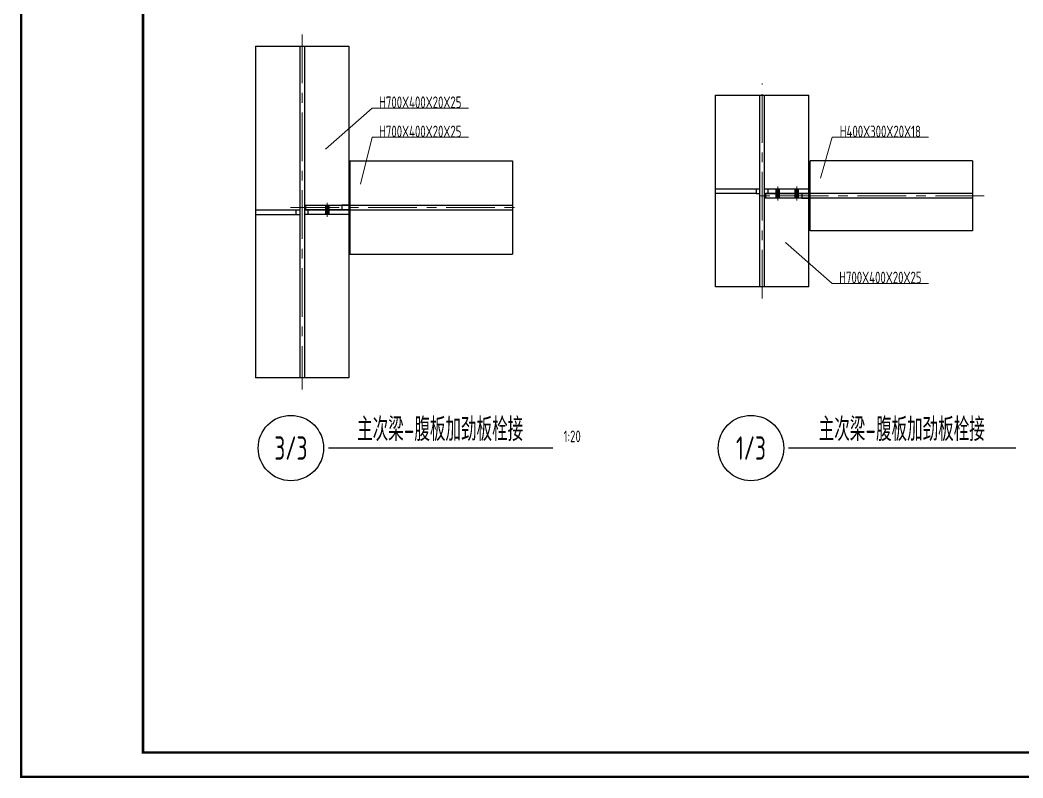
# Model space of a CAD drawing. Extents: x 31132 to 885236, y 345273 to 1212165.
# Drawn here: x 306573 to 332318, y 405802 to 425266 of the extents above; entities that cross this region are included whole.
import ezdxf
from ezdxf.enums import TextEntityAlignment as Align

# ---------------------------------------------------------------- set-up
doc = ezdxf.new("R2010")
doc.units = 0
doc.header["$LTSCALE"] = 1000
doc.linetypes.add('CENTER', pattern=[2, 1.25, -0.25, 0.25, -0.25])
doc.layers.get('0').update_dxf_attribs({"linetype": 'CONTINUOUS'})
doc.layers.add('AXIS', color=253, linetype='CENTER')
doc.layers.add('TK', color=4, linetype='CONTINUOUS')
doc.styles.add('StTextStyle', font='yjkeng.shx', dxfattribs={"width": 0.7, "height": 250, "bigfont": 'yjkchn.shx'})

msp = doc.modelspace()

# ---------------------------------------------------------------- linework, layer by layer
at = {"color": 4, "linetype": 'ByBlock'}
for p, q in [((312613.25, 424594.39), (312613.25, 416074.39)), ((312613.25, 424594.39), (315013.25, 424594.39)), ((313753.25, 424594.39), (313753.25, 416074.39)), ((313873.25, 424594.39), (313873.25, 416074.39)), ((315013.25, 424594.39), (315013.25, 416074.39)), ((324423.71, 423334.39), (326823.71, 423334.39)), ((324423.71, 418414.39), (324423.71, 423334.39)), ((325563.71, 418414.39), (325563.71, 423334.39)), ((325683.71, 418414.39), (325683.71, 423334.39)), ((326823.71, 418414.39), (326823.71, 423334.39)), ((315043.25, 421654.39), (315043.25, 419254.39)), ((315043.25, 421654.39), (319213.25, 421654.39)), ((319213.25, 421654.39), (319213.25, 419254.39)), ((331023.71, 421654.39), (326853.71, 421654.39)), ((326853.71, 419854.39), (326853.71, 421654.39)), ((331023.71, 421654.39), (331023.71, 419854.39)), ((324423.71, 420934.39), (325473.71, 420934.39)), ((325473.71, 420934.39), (325563.71, 420934.39)), ((325473.71, 420934.39), (325473.71, 420814.39)), ((325683.71, 420934.39), (325773.71, 420934.39)), ((325773.71, 420934.39), (325773.71, 420814.39)), ((325773.71, 420934.39), (326823.71, 420934.39)), ((325473.71, 420814.39), (324423.71, 420814.39)), ((325473.71, 420814.39), (325563.71, 420814.39)), ((325683.71, 420814.39), (325773.71, 420814.39)), ((326643.71, 420814.39), (325713.71, 420814.39)), ((325713.71, 420814.39), (325713.71, 420694.39)), ((326643.71, 420694.39), (325713.71, 420694.39)), ((325773.71, 420814.39), (326823.71, 420814.39)), ((326643.71, 420814.39), (326643.71, 420694.39)), ((326643.71, 420814.39), (326647.9, 420814.39)), ((326645.75, 420814.39), (326643.71, 420814.39)), ((326645.75, 420694.39), (326643.71, 420694.39)), ((326643.71, 420694.39), (326647.9, 420694.39)), ((326649.94, 420814.39), (326645.75, 420814.39)), ((326649.94, 420694.39), (326645.75, 420694.39)), ((326647.9, 420814.39), (326652.09, 420814.39)), ((326647.9, 420694.39), (326652.09, 420694.39)), ((326654.14, 420814.39), (326649.94, 420814.39)), ((326654.14, 420694.39), (326649.94, 420694.39)), ((326652.09, 420814.39), (326656.28, 420814.39)), ((326652.09, 420694.39), (326656.28, 420694.39)), ((326658.33, 420814.39), (326654.14, 420814.39)), ((326658.33, 420694.39), (326654.14, 420694.39)), ((326656.28, 420814.39), (326660.48, 420814.39)), ((326656.28, 420694.39), (326660.48, 420694.39)), ((326662.51, 420814.39), (326658.33, 420814.39)), ((326662.51, 420694.39), (326658.33, 420694.39)), ((326660.48, 420814.39), (326664.67, 420814.39)), ((326660.48, 420694.39), (326664.67, 420694.39)), ((326666.69, 420814.39), (326662.51, 420814.39)), ((326666.69, 420694.39), (326662.51, 420694.39)), ((326664.67, 420814.39), (326668.84, 420814.39)), ((326664.67, 420694.39), (326668.84, 420694.39)), ((326670.86, 420814.39), (326666.69, 420814.39)), ((326670.86, 420694.39), (326666.69, 420694.39)), ((326668.84, 420814.39), (326672.98, 420814.39)), ((326668.84, 420694.39), (326672.98, 420694.39)), ((326675.03, 420814.39), (326670.86, 420814.39)), ((326675.03, 420694.39), (326670.86, 420694.39)), ((326672.98, 420814.39), (326677.11, 420814.39)), ((326672.98, 420694.39), (326677.11, 420694.39)), ((326679.16, 420814.39), (326675.03, 420814.39)), ((326679.16, 420694.39), (326675.03, 420694.39)), ((326677.11, 420814.39), (326681.25, 420814.39)), ((326677.11, 420694.39), (326681.25, 420694.39)), ((326683.28, 420814.39), (326679.16, 420814.39)), ((326683.28, 420694.39), (326679.16, 420694.39)), ((326681.25, 420814.39), (326685.39, 420814.39)), ((326681.25, 420694.39), (326685.39, 420694.39)), ((326687.41, 420814.39), (326683.28, 420814.39)), ((326687.41, 420694.39), (326683.28, 420694.39)), ((326685.39, 420814.39), (326689.53, 420814.39)), ((326685.39, 420694.39), (326689.53, 420694.39)), ((326691.51, 420814.39), (326687.41, 420814.39)), ((326691.51, 420694.39), (326687.41, 420694.39)), ((326689.53, 420814.39), (326693.59, 420814.39)), ((326689.53, 420694.39), (326693.59, 420694.39)), ((326695.57, 420814.39), (326691.51, 420814.39)), ((326695.57, 420694.39), (326691.51, 420694.39)), ((326693.59, 420814.39), (326697.62, 420814.39)), ((326693.59, 420694.39), (326697.62, 420694.39)), ((326699.63, 420814.39), (326695.57, 420814.39)), ((326699.63, 420694.39), (326695.57, 420694.39)), ((326697.62, 420814.39), (326701.65, 420814.39)), ((326697.62, 420694.39), (326701.65, 420694.39)), ((326703.69, 420814.39), (326699.63, 420814.39)), ((326703.69, 420694.39), (326699.63, 420694.39)), ((326701.65, 420814.39), (326705.69, 420814.39)), ((326701.65, 420694.39), (326705.69, 420694.39)), ((326707.68, 420814.39), (326703.69, 420814.39)), ((326707.68, 420694.39), (326703.69, 420694.39)), ((326705.69, 420814.39), (326709.72, 420814.39)), ((326705.69, 420694.39), (326709.72, 420694.39)), ((326711.65, 420814.39), (326707.68, 420814.39)), ((326711.65, 420694.39), (326707.68, 420694.39)), ((326709.72, 420814.39), (326713.73, 420814.39)), ((326709.72, 420694.39), (326713.73, 420694.39)), ((326715.63, 420814.39), (326711.65, 420814.39)), ((326715.63, 420694.39), (326711.65, 420694.39)), ((326713.73, 420814.39), (326717.61, 420814.39)), ((326713.73, 420694.39), (326717.61, 420694.39)), ((326719.59, 420814.39), (326715.63, 420814.39)), ((326719.59, 420694.39), (326715.63, 420694.39)), ((326717.61, 420814.39), (326721.49, 420814.39)), ((326717.61, 420694.39), (326721.49, 420694.39)), ((326723.45, 420814.39), (326719.59, 420814.39)), ((326723.45, 420694.39), (326719.59, 420694.39)), ((326721.49, 420814.39), (326725.36, 420814.39)), ((326721.49, 420694.39), (326725.36, 420694.39)), ((326727.31, 420814.39), (326723.45, 420814.39)), ((326727.31, 420694.39), (326723.45, 420694.39)), ((326725.36, 420814.39), (326729.24, 420814.39)), ((326725.36, 420694.39), (326729.24, 420694.39)), ((326731.17, 420814.39), (326727.31, 420814.39)), ((326731.17, 420694.39), (326727.31, 420694.39)), ((326729.24, 420814.39), (326733.12, 420814.39)), ((326729.24, 420694.39), (326733.12, 420694.39)), ((326734.97, 420814.39), (326731.17, 420814.39)), ((326734.97, 420694.39), (326731.17, 420694.39)), ((326733.12, 420814.39), (326736.88, 420814.39)), ((326733.12, 420694.39), (326736.88, 420694.39)), ((326738.7, 420814.39), (326734.97, 420814.39)), ((326738.7, 420694.39), (326734.97, 420694.39)), ((326736.88, 420814.39), (326740.56, 420814.39)), ((326736.88, 420694.39), (326740.56, 420694.39)), ((326742.43, 420814.39), (326738.7, 420814.39)), ((326742.43, 420694.39), (326738.7, 420694.39)), ((326740.56, 420814.39), (326744.23, 420814.39)), ((326740.56, 420694.39), (326744.23, 420694.39)), ((326746.16, 420814.39), (326742.43, 420814.39)), ((326746.16, 420694.39), (326742.43, 420694.39)), ((326744.23, 420814.39), (326747.91, 420814.39)), ((326744.23, 420694.39), (326747.91, 420694.39)), ((326749.77, 420814.39), (326746.16, 420814.39)), ((326749.77, 420694.39), (326746.16, 420694.39)), ((326747.91, 420814.39), (326751.58, 420814.39)), ((326747.91, 420694.39), (326751.58, 420694.39)), ((326753.35, 420814.39), (326749.77, 420814.39)), ((326753.35, 420694.39), (326749.77, 420694.39)), ((326751.58, 420814.39), (326755.25, 420814.39)), ((326751.58, 420694.39), (326755.25, 420694.39)), ((326756.92, 420814.39), (326753.35, 420814.39)), ((326756.92, 420694.39), (326753.35, 420694.39)), ((326755.25, 420814.39), (326758.69, 420814.39)), ((326755.25, 420694.39), (326758.69, 420694.39)), ((326760.49, 420814.39), (326756.92, 420814.39)), ((326760.49, 420694.39), (326756.92, 420694.39)), ((326758.69, 420814.39), (326762.11, 420814.39)), ((326758.69, 420694.39), (326762.11, 420694.39)), ((326763.89, 420814.39), (326760.49, 420814.39)), ((326763.89, 420694.39), (326760.49, 420694.39)), ((326762.11, 420814.39), (326765.54, 420814.39)), ((326762.11, 420694.39), (326765.54, 420694.39)), ((326767.3, 420814.39), (326763.89, 420814.39)), ((326767.3, 420694.39), (326763.89, 420694.39)), ((326765.54, 420814.39), (326768.96, 420814.39)), ((326765.54, 420694.39), (326768.96, 420694.39)), ((326770.7, 420814.39), (326767.3, 420814.39)), ((326770.7, 420694.39), (326767.3, 420694.39)), ((326768.96, 420814.39), (326772.38, 420814.39)), ((326768.96, 420694.39), (326772.38, 420694.39)), ((326774.03, 420814.39), (326770.7, 420814.39)), ((326774.03, 420694.39), (326770.7, 420694.39)), ((326772.38, 420814.39), (326775.71, 420814.39)), ((326772.38, 420694.39), (326775.71, 420694.39)), ((326777.25, 420814.39), (326774.03, 420814.39)), ((326777.25, 420694.39), (326774.03, 420694.39)), ((326775.71, 420814.39), (326778.84, 420814.39)), ((326775.71, 420694.39), (326778.84, 420694.39)), ((326780.46, 420814.39), (326777.25, 420814.39)), ((326780.46, 420694.39), (326777.25, 420694.39)), ((326778.84, 420814.39), (326781.97, 420814.39)), ((326778.84, 420694.39), (326781.97, 420694.39)), ((326783.68, 420814.39), (326780.46, 420814.39)), ((326783.68, 420694.39), (326780.46, 420694.39)), ((326781.97, 420814.39), (326785.1, 420814.39)), ((326781.97, 420694.39), (326785.1, 420694.39)), ((326786.75, 420814.39), (326783.68, 420814.39)), ((326786.75, 420694.39), (326783.68, 420694.39)), ((326785.1, 420814.39), (326788.23, 420814.39)), ((326785.1, 420694.39), (326788.23, 420694.39)), ((326789.76, 420814.39), (326786.75, 420814.39)), ((326789.76, 420694.39), (326786.75, 420694.39)), ((326788.23, 420814.39), (326791.36, 420814.39)), ((326788.23, 420694.39), (326791.36, 420694.39)), ((326792.76, 420814.39), (326789.76, 420814.39)), ((326792.76, 420694.39), (326789.76, 420694.39)), ((326791.36, 420814.39), (326794.25, 420814.39)), ((326791.36, 420694.39), (326794.25, 420694.39)), ((326795.76, 420814.39), (326792.76, 420814.39)), ((326795.76, 420694.39), (326792.76, 420694.39)), ((326794.25, 420814.39), (326797.04, 420814.39)), ((326794.25, 420694.39), (326797.04, 420694.39)), ((326798.55, 420814.39), (326795.76, 420814.39)), ((326798.55, 420694.39), (326795.76, 420694.39)), ((326797.04, 420814.39), (326799.84, 420814.39)), ((326797.04, 420694.39), (326799.84, 420694.39)), ((326801.33, 420814.39), (326798.55, 420814.39)), ((326801.33, 420694.39), (326798.55, 420694.39)), ((326799.84, 420814.39), (326802.64, 420814.39)), ((326799.84, 420694.39), (326802.64, 420694.39)), ((326804.12, 420814.39), (326801.33, 420814.39)), ((326804.12, 420694.39), (326801.33, 420694.39)), ((326802.64, 420814.39), (326805.43, 420814.39)), ((326802.64, 420694.39), (326805.43, 420694.39)), ((326806.82, 420814.39), (326804.12, 420814.39)), ((326806.82, 420694.39), (326804.12, 420694.39)), ((326805.43, 420814.39), (326808.19, 420814.39)), ((326805.43, 420694.39), (326808.19, 420694.39)), ((326809.36, 420814.39), (326806.82, 420814.39)), ((326809.36, 420694.39), (326806.82, 420694.39)), ((326808.19, 420814.39), (326810.62, 420814.39)), ((326808.19, 420694.39), (326810.62, 420694.39)), ((326811.91, 420814.39), (326809.36, 420814.39)), ((326811.91, 420694.39), (326809.36, 420694.39)), ((326810.62, 420814.39), (326813.05, 420814.39)), ((326810.62, 420694.39), (326813.05, 420694.39)), ((326814.46, 420814.39), (326811.91, 420814.39)), ((326814.46, 420694.39), (326811.91, 420694.39)), ((326813.05, 420814.39), (326815.48, 420814.39)), ((326813.05, 420694.39), (326815.48, 420694.39)), ((326816.83, 420814.39), (326814.46, 420814.39)), ((326816.83, 420694.39), (326814.46, 420694.39)), ((326815.48, 420814.39), (326817.9, 420814.39)), ((326815.48, 420694.39), (326817.9, 420694.39)), ((326819.12, 420814.39), (326816.83, 420814.39)), ((326819.12, 420694.39), (326816.83, 420694.39)), ((326817.9, 420814.39), (326820.33, 420814.39)), ((326817.9, 420694.39), (326820.33, 420694.39)), ((326821.42, 420814.39), (326819.12, 420814.39)), ((326821.42, 420694.39), (326819.12, 420694.39)), ((326820.33, 420814.39), (326822.56, 420814.39)), ((326820.33, 420694.39), (326822.56, 420694.39)), ((326823.71, 420814.39), (326821.42, 420814.39)), ((326823.71, 420694.39), (326821.42, 420694.39)), ((326822.56, 420814.39), (326824.59, 420814.39)), ((326822.56, 420694.39), (326824.59, 420694.39)), ((326823.83, 420814.39), (326823.71, 420814.39)), ((326823.83, 420694.39), (326823.71, 420694.39)), ((326825.92, 420814.39), (326823.83, 420814.39)), ((326825.92, 420694.39), (326823.83, 420694.39)), ((326824.59, 420814.39), (326826.62, 420814.39)), ((326824.59, 420694.39), (326826.62, 420694.39)), ((326828, 420814.39), (326825.92, 420814.39)), ((326828, 420694.39), (326825.92, 420694.39)), ((326826.62, 420814.39), (326828.65, 420814.39)), ((326826.62, 420694.39), (326828.65, 420694.39)), ((326829.95, 420814.39), (326828, 420814.39)), ((326829.95, 420694.39), (326828, 420694.39)), ((326828.65, 420814.39), (326830.68, 420814.39)), ((326828.65, 420694.39), (326830.68, 420694.39)), ((326831.87, 420814.39), (326829.95, 420814.39)), ((326831.87, 420694.39), (326829.95, 420694.39)), ((326830.68, 420814.39), (326832.71, 420814.39)), ((326830.68, 420694.39), (326832.71, 420694.39)), ((326833.68, 420814.39), (326831.87, 420814.39)), ((326833.68, 420694.39), (326831.87, 420694.39)), ((326832.71, 420814.39), (326834.36, 420814.39)), ((326832.71, 420694.39), (326834.36, 420694.39)), ((326835.44, 420814.39), (326833.68, 420814.39)), ((326835.44, 420694.39), (326833.68, 420694.39)), ((326834.36, 420814.39), (326835.97, 420814.39)), ((326834.36, 420694.39), (326835.97, 420694.39)), ((326837.1, 420814.39), (326835.44, 420814.39)), ((326837.1, 420694.39), (326835.44, 420694.39)), ((326835.97, 420814.39), (326837.57, 420814.39)), ((326835.97, 420694.39), (326837.57, 420694.39)), ((326838.71, 420814.39), (326837.1, 420814.39)), ((326838.71, 420694.39), (326837.1, 420694.39)), ((326837.57, 420814.39), (326839.18, 420814.39)), ((326837.57, 420694.39), (326839.18, 420694.39)), ((326840.22, 420814.39), (326838.71, 420814.39)), ((326840.22, 420694.39), (326838.71, 420694.39)), ((326839.18, 420814.39), (326840.79, 420814.39)), ((326839.18, 420694.39), (326840.79, 420694.39)), ((326841.67, 420814.39), (326840.22, 420814.39)), ((326841.67, 420694.39), (326840.22, 420694.39)), ((326840.79, 420814.39), (326842.26, 420814.39)), ((326840.79, 420694.39), (326842.26, 420694.39)), ((326843.02, 420814.39), (326841.67, 420814.39)), ((326843.02, 420694.39), (326841.67, 420694.39)), ((326842.26, 420814.39), (326843.43, 420814.39)), ((326842.26, 420694.39), (326843.43, 420694.39)), ((326844.3, 420814.39), (326843.02, 420814.39)), ((326844.3, 420694.39), (326843.02, 420694.39)), ((326843.43, 420814.39), (326844.59, 420814.39)), ((326843.43, 420694.39), (326844.59, 420694.39)), ((326845.51, 420814.39), (326844.3, 420814.39)), ((326845.51, 420694.39), (326844.3, 420694.39)), ((326844.59, 420814.39), (326845.75, 420814.39)), ((326844.59, 420694.39), (326845.75, 420694.39)), ((326846.62, 420814.39), (326845.51, 420814.39)), ((326846.62, 420694.39), (326845.51, 420694.39)), ((326845.75, 420814.39), (326846.91, 420814.39)), ((326845.75, 420694.39), (326846.91, 420694.39)), ((326847.67, 420814.39), (326846.62, 420814.39)), ((326847.67, 420694.39), (326846.62, 420694.39)), ((326846.91, 420814.39), (326848.07, 420814.39)), ((326846.91, 420694.39), (326848.07, 420694.39)), ((326848.62, 420814.39), (326847.67, 420814.39)), ((326848.62, 420694.39), (326847.67, 420694.39)), ((326848.07, 420814.39), (326848.92, 420814.39)), ((326848.07, 420694.39), (326848.92, 420694.39)), ((326849.5, 420814.39), (326848.62, 420814.39)), ((326849.5, 420694.39), (326848.62, 420694.39)), ((326848.92, 420814.39), (326849.63, 420814.39)), ((326848.92, 420694.39), (326849.63, 420694.39)), ((326850.28, 420814.39), (326849.5, 420814.39)), ((326850.28, 420694.39), (326849.5, 420694.39)), ((326849.63, 420814.39), (326850.33, 420814.39)), ((326849.63, 420694.39), (326850.33, 420694.39)), ((326851.01, 420814.39), (326850.28, 420814.39)), ((326851.01, 420694.39), (326850.28, 420694.39)), ((326850.33, 420814.39), (326851.03, 420814.39)), ((326850.33, 420694.39), (326851.03, 420694.39)), ((326851.62, 420814.39), (326851.01, 420814.39)), ((326851.62, 420694.39), (326851.01, 420694.39)), ((326851.03, 420814.39), (326851.74, 420814.39)), ((326851.03, 420694.39), (326851.74, 420694.39)), ((326852.19, 420814.39), (326851.62, 420814.39)), ((326852.19, 420694.39), (326851.62, 420694.39)), ((326851.74, 420814.39), (326852.41, 420814.39)), ((326851.74, 420694.39), (326852.41, 420694.39)), ((326852.62, 420814.39), (326852.19, 420814.39)), ((326852.62, 420694.39), (326852.19, 420694.39)), ((326852.41, 420814.39), (326852.64, 420814.39)), ((326852.41, 420694.39), (326852.64, 420694.39)), ((326853.03, 420814.39), (326852.62, 420814.39)), ((326853.03, 420694.39), (326852.62, 420694.39)), ((326852.64, 420814.39), (326852.88, 420814.39)), ((326852.64, 420694.39), (326852.88, 420694.39)), ((326852.88, 420814.39), (326853.11, 420814.39)), ((326852.88, 420694.39), (326853.11, 420694.39)), ((326853.29, 420814.39), (326853.03, 420814.39)), ((326853.29, 420694.39), (326853.03, 420694.39)), ((326853.11, 420814.39), (326853.35, 420814.39)), ((326853.11, 420694.39), (326853.35, 420694.39)), ((326853.54, 420814.39), (326853.29, 420814.39)), ((326853.54, 420694.39), (326853.29, 420694.39)), ((326853.35, 420814.39), (326853.58, 420814.39)), ((326853.35, 420694.39), (326853.58, 420694.39)), ((326853.63, 420814.39), (326853.54, 420814.39)), ((326853.63, 420694.39), (326853.54, 420694.39)), ((326853.58, 420814.39), (326853.71, 420814.39)), ((326853.58, 420694.39), (326853.71, 420694.39)), ((326853.71, 420814.39), (326853.63, 420814.39)), ((326853.71, 420694.39), (326853.63, 420694.39)), ((331023.71, 420814.39), (326853.71, 420814.39)), ((331023.71, 420694.39), (326853.71, 420694.39)), ((313903.25, 420514.39), (314836.25, 420514.39)), ((313903.25, 420514.39), (313903.25, 420394.39)), ((314836.25, 420514.39), (314836.25, 420394.39)), ((314836.25, 420514.39), (314840.38, 420514.39)), ((314837.43, 420514.39), (314836.25, 420514.39)), ((314841.56, 420514.39), (314837.43, 420514.39)), ((314840.38, 420514.39), (314844.51, 420514.39)), ((314845.7, 420514.39), (314841.56, 420514.39)), ((314844.51, 420514.39), (314848.64, 420514.39)), ((314849.83, 420514.39), (314845.7, 420514.39)), ((314848.64, 420514.39), (314852.77, 420514.39)), ((314853.96, 420514.39), (314849.83, 420514.39)), ((314852.77, 420514.39), (314856.91, 420514.39)), ((314858.07, 420514.39), (314853.96, 420514.39)), ((314856.91, 420514.39), (314861.02, 420514.39)), ((314862.19, 420514.39), (314858.07, 420514.39)), ((314861.02, 420514.39), (314865.1, 420514.39)), ((314866.3, 420514.39), (314862.19, 420514.39)), ((314865.1, 420514.39), (314869.18, 420514.39)), ((314870.37, 420514.39), (314866.3, 420514.39)), ((314869.18, 420514.39), (314873.25, 420514.39)), ((314874.44, 420514.39), (314870.37, 420514.39)), ((314873.25, 420514.39), (314877.33, 420514.39)), ((314878.51, 420514.39), (314874.44, 420514.39)), ((314877.33, 420514.39), (314881.41, 420514.39)), ((314882.56, 420514.39), (314878.51, 420514.39)), ((314881.41, 420514.39), (314885.41, 420514.39)), ((314886.57, 420514.39), (314882.56, 420514.39)), ((314885.41, 420514.39), (314889.39, 420514.39)), ((314890.57, 420514.39), (314886.57, 420514.39)), ((314889.39, 420514.39), (314893.36, 420514.39)), ((314894.57, 420514.39), (314890.57, 420514.39)), ((314893.36, 420514.39), (314897.34, 420514.39)), ((314898.52, 420514.39), (314894.57, 420514.39)), ((314897.34, 420514.39), (314901.32, 420514.39)), ((314902.44, 420514.39), (314898.52, 420514.39)), ((314901.32, 420514.39), (314905.27, 420514.39)), ((314906.35, 420514.39), (314902.44, 420514.39)), ((314905.27, 420514.39), (314909.09, 420514.39)), ((314910.27, 420514.39), (314906.35, 420514.39)), ((314909.09, 420514.39), (314912.91, 420514.39)), ((314914.08, 420514.39), (314910.27, 420514.39)), ((314912.91, 420514.39), (314916.74, 420514.39)), ((314917.89, 420514.39), (314914.08, 420514.39)), ((314916.74, 420514.39), (314920.56, 420514.39)), ((314921.7, 420514.39), (314917.89, 420514.39)), ((314920.56, 420514.39), (314924.38, 420514.39)), ((314925.46, 420514.39), (314921.7, 420514.39)), ((314924.38, 420514.39), (314928.09, 420514.39)), ((314929.14, 420514.39), (314925.46, 420514.39)), ((314928.09, 420514.39), (314931.71, 420514.39)), ((314932.82, 420514.39), (314929.14, 420514.39)), ((314931.71, 420514.39), (314935.33, 420514.39)), ((314936.5, 420514.39), (314932.82, 420514.39)), ((314935.33, 420514.39), (314938.96, 420514.39)), ((314940.08, 420514.39), (314936.5, 420514.39)), ((314938.96, 420514.39), (314942.58, 420514.39)), ((314943.61, 420514.39), (314940.08, 420514.39)), ((314942.58, 420514.39), (314946.2, 420514.39)), ((314947.14, 420514.39), (314943.61, 420514.39)), ((314946.2, 420514.39), (314949.59, 420514.39)), ((314950.67, 420514.39), (314947.14, 420514.39)), ((314949.59, 420514.39), (314952.96, 420514.39)), ((314954.04, 420514.39), (314950.67, 420514.39)), ((314952.96, 420514.39), (314956.34, 420514.39)), ((314957.4, 420514.39), (314954.04, 420514.39)), ((314956.34, 420514.39), (314959.71, 420514.39)), ((314960.76, 420514.39), (314957.4, 420514.39)), ((314959.71, 420514.39), (314963.08, 420514.39)), ((314964.06, 420514.39), (314960.76, 420514.39)), ((314963.08, 420514.39), (314966.36, 420514.39)), ((314967.24, 420514.39), (314964.06, 420514.39)), ((314966.36, 420514.39), (314969.45, 420514.39)), ((314970.42, 420514.39), (314967.24, 420514.39)), ((314969.45, 420514.39), (314972.53, 420514.39)), ((314973.59, 420514.39), (314970.42, 420514.39)), ((314972.53, 420514.39), (314975.62, 420514.39)), ((314976.64, 420514.39), (314973.59, 420514.39)), ((314975.62, 420514.39), (314978.7, 420514.39)), ((314979.61, 420514.39), (314976.64, 420514.39)), ((314978.7, 420514.39), (314981.79, 420514.39)), ((314982.59, 420514.39), (314979.61, 420514.39)), ((314981.79, 420514.39), (314984.63, 420514.39)), ((314985.56, 420514.39), (314982.59, 420514.39)), ((314984.63, 420514.39), (314987.39, 420514.39)), ((314988.32, 420514.39), (314985.56, 420514.39)), ((314987.39, 420514.39), (314990.15, 420514.39)), ((314991.07, 420514.39), (314988.32, 420514.39)), ((314990.15, 420514.39), (314992.9, 420514.39)), ((314993.83, 420514.39), (314991.07, 420514.39)), ((314992.9, 420514.39), (314995.66, 420514.39)), ((314996.5, 420514.39), (314993.83, 420514.39)), ((314995.66, 420514.39), (314998.38, 420514.39)), ((314999.03, 420514.39), (314996.5, 420514.39)), ((314998.38, 420514.39), (315000.77, 420514.39)), ((315001.55, 420514.39), (314999.03, 420514.39)), ((315000.77, 420514.39), (315003.16, 420514.39)), ((315004.07, 420514.39), (315001.55, 420514.39)), ((315003.16, 420514.39), (315005.56, 420514.39)), ((315006.43, 420514.39), (315004.07, 420514.39)), ((315005.56, 420514.39), (315007.95, 420514.39)), ((315008.7, 420514.39), (315006.43, 420514.39)), ((315007.95, 420514.39), (315010.35, 420514.39)), ((315010.97, 420514.39), (315008.7, 420514.39)), ((315010.35, 420514.39), (315012.54, 420514.39)), ((315013.25, 420514.39), (315010.97, 420514.39)), ((315012.54, 420514.39), (315014.54, 420514.39)), ((315013.78, 420514.39), (315013.25, 420514.39)), ((315015.86, 420514.39), (315013.78, 420514.39)), ((315014.54, 420514.39), (315016.55, 420514.39)), ((315017.89, 420514.39), (315015.86, 420514.39)), ((315016.55, 420514.39), (315018.55, 420514.39)), ((315019.83, 420514.39), (315017.89, 420514.39)), ((315018.55, 420514.39), (315020.55, 420514.39)), ((315021.71, 420514.39), (315019.83, 420514.39)), ((315020.55, 420514.39), (315022.55, 420514.39)), ((315023.5, 420514.39), (315021.71, 420514.39)), ((315022.55, 420514.39), (315024.17, 420514.39)), ((315025.23, 420514.39), (315023.5, 420514.39)), ((315024.17, 420514.39), (315025.76, 420514.39)), ((315026.88, 420514.39), (315025.23, 420514.39)), ((315025.76, 420514.39), (315027.34, 420514.39)), ((315028.46, 420514.39), (315026.88, 420514.39)), ((315027.34, 420514.39), (315028.93, 420514.39)), ((315029.95, 420514.39), (315028.46, 420514.39)), ((315028.93, 420514.39), (315030.51, 420514.39)), ((315031.37, 420514.39), (315029.95, 420514.39)), ((315030.51, 420514.39), (315031.97, 420514.39)), ((315032.72, 420514.39), (315031.37, 420514.39)), ((315031.97, 420514.39), (315033.11, 420514.39)), ((315033.97, 420514.39), (315032.72, 420514.39)), ((315033.11, 420514.39), (315034.26, 420514.39)), ((315035.16, 420514.39), (315033.97, 420514.39)), ((315034.26, 420514.39), (315035.4, 420514.39)), ((315036.26, 420514.39), (315035.16, 420514.39)), ((315035.4, 420514.39), (315036.55, 420514.39)), ((315037.3, 420514.39), (315036.26, 420514.39)), ((315036.55, 420514.39), (315037.69, 420514.39)), ((315038.22, 420514.39), (315037.3, 420514.39)), ((315037.69, 420514.39), (315038.53, 420514.39)), ((315039.1, 420514.39), (315038.22, 420514.39)), ((315038.53, 420514.39), (315039.22, 420514.39)), ((315039.87, 420514.39), (315039.1, 420514.39)), ((315039.22, 420514.39), (315039.92, 420514.39)), ((315040.59, 420514.39), (315039.87, 420514.39)), ((315039.92, 420514.39), (315040.61, 420514.39)), ((315041.19, 420514.39), (315040.59, 420514.39)), ((315040.61, 420514.39), (315041.3, 420514.39)), ((315041.75, 420514.39), (315041.19, 420514.39)), ((315041.3, 420514.39), (315041.96, 420514.39)), ((315042.18, 420514.39), (315041.75, 420514.39)), ((315041.96, 420514.39), (315042.2, 420514.39)), ((315042.58, 420514.39), (315042.18, 420514.39)), ((315042.2, 420514.39), (315042.43, 420514.39)), ((315042.43, 420514.39), (315042.66, 420514.39)), ((315042.84, 420514.39), (315042.58, 420514.39)), ((315042.66, 420514.39), (315042.89, 420514.39)), ((315043.08, 420514.39), (315042.84, 420514.39)), ((315042.89, 420514.39), (315043.12, 420514.39)), ((315043.17, 420514.39), (315043.08, 420514.39)), ((315043.12, 420514.39), (315043.25, 420514.39)), ((315043.25, 420514.39), (315043.17, 420514.39)), ((315043.25, 420514.39), (319213.25, 420514.39)), ((312613.25, 420394.39), (313663.25, 420394.39)), ((312613.25, 420274.39), (313663.25, 420274.39)), ((313663.25, 420274.39), (313663.25, 420394.39)), ((313663.25, 420394.39), (313753.25, 420394.39)), ((313663.25, 420274.39), (313753.25, 420274.39)), ((313963.25, 420394.39), (313873.25, 420394.39)), ((313963.25, 420274.39), (313873.25, 420274.39)), ((313903.25, 420394.39), (314836.25, 420394.39)), ((313963.25, 420394.39), (313963.25, 420274.39)), ((315013.25, 420394.39), (313963.25, 420394.39)), ((315013.25, 420274.39), (313963.25, 420274.39)), ((314836.25, 420394.39), (314840.38, 420394.39)), ((314837.43, 420394.39), (314836.25, 420394.39)), ((314841.56, 420394.39), (314837.43, 420394.39)), ((314840.38, 420394.39), (314844.51, 420394.39)), ((314845.7, 420394.39), (314841.56, 420394.39)), ((314844.51, 420394.39), (314848.64, 420394.39)), ((314849.83, 420394.39), (314845.7, 420394.39)), ((314848.64, 420394.39), (314852.77, 420394.39)), ((314853.96, 420394.39), (314849.83, 420394.39)), ((314852.77, 420394.39), (314856.91, 420394.39)), ((314858.07, 420394.39), (314853.96, 420394.39)), ((314856.91, 420394.39), (314861.02, 420394.39)), ((314862.19, 420394.39), (314858.07, 420394.39)), ((314861.02, 420394.39), (314865.1, 420394.39)), ((314866.3, 420394.39), (314862.19, 420394.39)), ((314865.1, 420394.39), (314869.18, 420394.39)), ((314870.37, 420394.39), (314866.3, 420394.39)), ((314869.18, 420394.39), (314873.25, 420394.39)), ((314874.44, 420394.39), (314870.37, 420394.39)), ((314873.25, 420394.39), (314877.33, 420394.39)), ((314878.51, 420394.39), (314874.44, 420394.39)), ((314877.33, 420394.39), (314881.41, 420394.39)), ((314882.56, 420394.39), (314878.51, 420394.39)), ((314881.41, 420394.39), (314885.41, 420394.39)), ((314886.57, 420394.39), (314882.56, 420394.39)), ((314885.41, 420394.39), (314889.39, 420394.39)), ((314890.57, 420394.39), (314886.57, 420394.39)), ((314889.39, 420394.39), (314893.36, 420394.39)), ((314894.57, 420394.39), (314890.57, 420394.39)), ((314893.36, 420394.39), (314897.34, 420394.39)), ((314898.52, 420394.39), (314894.57, 420394.39)), ((314897.34, 420394.39), (314901.32, 420394.39)), ((314902.44, 420394.39), (314898.52, 420394.39)), ((314901.32, 420394.39), (314905.27, 420394.39)), ((314906.35, 420394.39), (314902.44, 420394.39)), ((314905.27, 420394.39), (314909.09, 420394.39)), ((314910.27, 420394.39), (314906.35, 420394.39)), ((314909.09, 420394.39), (314912.91, 420394.39)), ((314914.08, 420394.39), (314910.27, 420394.39)), ((314912.91, 420394.39), (314916.74, 420394.39)), ((314917.89, 420394.39), (314914.08, 420394.39)), ((314916.74, 420394.39), (314920.56, 420394.39)), ((314921.7, 420394.39), (314917.89, 420394.39)), ((314920.56, 420394.39), (314924.38, 420394.39)), ((314925.46, 420394.39), (314921.7, 420394.39)), ((314924.38, 420394.39), (314928.09, 420394.39)), ((314929.14, 420394.39), (314925.46, 420394.39)), ((314928.09, 420394.39), (314931.71, 420394.39)), ((314932.82, 420394.39), (314929.14, 420394.39)), ((314931.71, 420394.39), (314935.33, 420394.39)), ((314936.5, 420394.39), (314932.82, 420394.39)), ((314935.33, 420394.39), (314938.96, 420394.39)), ((314940.08, 420394.39), (314936.5, 420394.39)), ((314938.96, 420394.39), (314942.58, 420394.39)), ((314943.61, 420394.39), (314940.08, 420394.39)), ((314942.58, 420394.39), (314946.2, 420394.39)), ((314947.14, 420394.39), (314943.61, 420394.39)), ((314946.2, 420394.39), (314949.59, 420394.39)), ((314950.67, 420394.39), (314947.14, 420394.39)), ((314949.59, 420394.39), (314952.96, 420394.39)), ((314954.04, 420394.39), (314950.67, 420394.39)), ((314952.96, 420394.39), (314956.34, 420394.39)), ((314957.4, 420394.39), (314954.04, 420394.39)), ((314956.34, 420394.39), (314959.71, 420394.39)), ((314960.76, 420394.39), (314957.4, 420394.39)), ((314959.71, 420394.39), (314963.08, 420394.39)), ((314964.06, 420394.39), (314960.76, 420394.39)), ((314963.08, 420394.39), (314966.36, 420394.39)), ((314967.24, 420394.39), (314964.06, 420394.39)), ((314966.36, 420394.39), (314969.45, 420394.39)), ((314970.42, 420394.39), (314967.24, 420394.39)), ((314969.45, 420394.39), (314972.53, 420394.39)), ((314973.59, 420394.39), (314970.42, 420394.39)), ((314972.53, 420394.39), (314975.62, 420394.39)), ((314976.64, 420394.39), (314973.59, 420394.39)), ((314975.62, 420394.39), (314978.7, 420394.39)), ((314979.61, 420394.39), (314976.64, 420394.39)), ((314978.7, 420394.39), (314981.79, 420394.39)), ((314982.59, 420394.39), (314979.61, 420394.39)), ((314981.79, 420394.39), (314984.63, 420394.39)), ((314985.56, 420394.39), (314982.59, 420394.39)), ((314984.63, 420394.39), (314987.39, 420394.39)), ((314988.32, 420394.39), (314985.56, 420394.39)), ((314987.39, 420394.39), (314990.15, 420394.39)), ((314991.07, 420394.39), (314988.32, 420394.39)), ((314990.15, 420394.39), (314992.9, 420394.39)), ((314993.83, 420394.39), (314991.07, 420394.39)), ((314992.9, 420394.39), (314995.66, 420394.39)), ((314996.5, 420394.39), (314993.83, 420394.39)), ((314995.66, 420394.39), (314998.38, 420394.39)), ((314999.03, 420394.39), (314996.5, 420394.39)), ((314998.38, 420394.39), (315000.77, 420394.39)), ((315001.55, 420394.39), (314999.03, 420394.39)), ((315000.77, 420394.39), (315003.16, 420394.39)), ((315004.07, 420394.39), (315001.55, 420394.39)), ((315003.16, 420394.39), (315005.56, 420394.39)), ((315006.43, 420394.39), (315004.07, 420394.39)), ((315005.56, 420394.39), (315007.95, 420394.39)), ((315008.7, 420394.39), (315006.43, 420394.39)), ((315007.95, 420394.39), (315010.35, 420394.39)), ((315010.97, 420394.39), (315008.7, 420394.39)), ((315010.35, 420394.39), (315012.54, 420394.39)), ((315013.25, 420394.39), (315010.97, 420394.39)), ((315012.54, 420394.39), (315014.54, 420394.39)), ((315013.78, 420394.39), (315013.25, 420394.39)), ((315015.86, 420394.39), (315013.78, 420394.39)), ((315014.54, 420394.39), (315016.55, 420394.39)), ((315017.89, 420394.39), (315015.86, 420394.39)), ((315016.55, 420394.39), (315018.55, 420394.39)), ((315019.83, 420394.39), (315017.89, 420394.39)), ((315018.55, 420394.39), (315020.55, 420394.39)), ((315021.71, 420394.39), (315019.83, 420394.39)), ((315020.55, 420394.39), (315022.55, 420394.39)), ((315023.5, 420394.39), (315021.71, 420394.39)), ((315022.55, 420394.39), (315024.17, 420394.39)), ((315025.23, 420394.39), (315023.5, 420394.39)), ((315024.17, 420394.39), (315025.76, 420394.39)), ((315026.88, 420394.39), (315025.23, 420394.39)), ((315025.76, 420394.39), (315027.34, 420394.39)), ((315028.46, 420394.39), (315026.88, 420394.39)), ((315027.34, 420394.39), (315028.93, 420394.39)), ((315029.95, 420394.39), (315028.46, 420394.39)), ((315028.93, 420394.39), (315030.51, 420394.39)), ((315031.37, 420394.39), (315029.95, 420394.39)), ((315030.51, 420394.39), (315031.97, 420394.39)), ((315032.72, 420394.39), (315031.37, 420394.39)), ((315031.97, 420394.39), (315033.11, 420394.39)), ((315033.97, 420394.39), (315032.72, 420394.39)), ((315033.11, 420394.39), (315034.26, 420394.39)), ((315035.16, 420394.39), (315033.97, 420394.39)), ((315034.26, 420394.39), (315035.4, 420394.39)), ((315036.26, 420394.39), (315035.16, 420394.39)), ((315035.4, 420394.39), (315036.55, 420394.39)), ((315037.3, 420394.39), (315036.26, 420394.39)), ((315036.55, 420394.39), (315037.69, 420394.39)), ((315038.22, 420394.39), (315037.3, 420394.39)), ((315037.69, 420394.39), (315038.53, 420394.39)), ((315039.1, 420394.39), (315038.22, 420394.39)), ((315038.53, 420394.39), (315039.22, 420394.39)), ((315039.87, 420394.39), (315039.1, 420394.39)), ((315039.22, 420394.39), (315039.92, 420394.39)), ((315040.59, 420394.39), (315039.87, 420394.39)), ((315039.92, 420394.39), (315040.61, 420394.39)), ((315041.19, 420394.39), (315040.59, 420394.39)), ((315040.61, 420394.39), (315041.3, 420394.39)), ((315041.75, 420394.39), (315041.19, 420394.39)), ((315041.3, 420394.39), (315041.96, 420394.39)), ((315042.18, 420394.39), (315041.75, 420394.39)), ((315041.96, 420394.39), (315042.2, 420394.39)), ((315042.58, 420394.39), (315042.18, 420394.39)), ((315042.2, 420394.39), (315042.43, 420394.39)), ((315042.43, 420394.39), (315042.66, 420394.39)), ((315042.84, 420394.39), (315042.58, 420394.39)), ((315042.66, 420394.39), (315042.89, 420394.39)), ((315043.08, 420394.39), (315042.84, 420394.39)), ((315042.89, 420394.39), (315043.12, 420394.39)), ((315043.17, 420394.39), (315043.08, 420394.39)), ((315043.12, 420394.39), (315043.25, 420394.39)), ((315043.25, 420394.39), (315043.17, 420394.39)), ((315043.25, 420394.39), (319213.25, 420394.39)), ((331023.71, 419854.39), (326853.71, 419854.39)), ((315043.25, 419254.39), (319213.25, 419254.39)), ((326823.71, 418414.39), (324423.71, 418414.39)), ((315013.25, 416074.39), (312613.25, 416074.39))]:
    msp.add_line(p, q, dxfattribs=at)
at = {"color": 4, "linetype": 'ByBlock', "lineweight": 13}
for p, q in [((326025.71, 420994.39), (326025.71, 420634.39)), ((326511.71, 420994.39), (326511.71, 420634.39)), ((314458.25, 420574.39), (314458.25, 420214.39))]:
    msp.add_line(p, q, dxfattribs=at)
for points in [[(314413.25, 421954.39), (315613.25, 423004.39)], [(315613.25, 423004.39), (318082.85, 423004.39)], [(315313.25, 421054.39), (315613.25, 422254.39)], [(315613.25, 422254.39), (318082.85, 422254.39)], [(327123.71, 421204.39), (327423.71, 422254.39)], [(327423.71, 422254.39), (329893.31, 422254.39)], [(326223.71, 419554.39), (327423.71, 418504.39)], [(327423.71, 418504.39), (329893.31, 418504.39)]]:
    msp.add_lwpolyline(points, dxfattribs=at)
at = {"const_width": 30}
for points in [[(314485.85, 414274.39), (320252.18, 414274.39)], [(326296.31, 414274.39), (332141.11, 414274.39)]]:
    msp.add_lwpolyline(points, dxfattribs=at)
for centre in [(313525.85, 414274.39), (325336.31, 414274.39)]:
    msp.add_circle(centre, 840)
at = {"color": 4, "linetype": 'ByBlock'}
for points in [[(325965.71, 420694.39, -60), (326085.71, 420694.39, -60), (325965.71, 420934.39, -60), (326085.71, 420934.39, -60)], [(326451.71, 420694.39, -60), (326571.71, 420694.39, -60), (326451.71, 420934.39, -60), (326571.71, 420934.39, -60)], [(314398.25, 420274.39, -60), (314518.25, 420274.39, -60), (314398.25, 420514.39, -60), (314518.25, 420514.39, -60)]]:
    msp.add_solid(points, dxfattribs=at)
at = {"layer": 'AXIS', "lineweight": 9}
for p, q in [((313813.25, 424894.39), (313813.25, 415774.39)), ((325623.71, 418114.39), (325623.71, 423634.39)), ((331323.71, 420754.39), (325323.71, 420754.39)), ((313513.25, 420454.39), (319513.25, 420454.39))]:
    msp.add_line(p, q, dxfattribs=at)
at = {"layer": 'TK', "const_width": 62.5}
for points in [[(306604.54, 405833.05), (306604.54, 442958.05), (359104.54, 442958.05), (359104.54, 405833.05)], [(309729.54, 406458.05), (309729.54, 442333.05), (358479.54, 442333.05), (358479.54, 406458.05)]]:
    msp.add_lwpolyline(points, close=True, dxfattribs=at)

# ---------------------------------------------------------------- texts
at = {"color": 4, "linetype": 'ByBlock', "lineweight": 13, "style": 'StTextStyle', "width": 0.7}
for s, p in [('H700X400X20X25', (316848.05, 423004.39)), ('H700X400X20X25', (316848.05, 422254.39)), ('H400X300X20X18', (328658.51, 422254.39)), ('H700X400X20X25', (328658.51, 418504.39))]:
    msp.add_text(s, height=300, dxfattribs=at).set_placement(p, align=Align.CENTER)
at = {"style": 'StTextStyle', "width": 0.7}
for p in [(317357.79, 414274.39), (329207.32, 414274.39)]:
    msp.add_text('主次梁-腹板加劲板栓接', height=600, dxfattribs=at).set_placement(p, align=Align.BOTTOM_CENTER)
for s, p in [('3/3', (313525.85, 414274.39)), ('1/3', (325336.31, 414274.39))]:
    msp.add_text(s, height=600, dxfattribs=at).set_placement(p, align=Align.MIDDLE_CENTER)
msp.add_text('1:20', height=300, dxfattribs=at).set_placement((320527.83, 414334.39), align=Align.BOTTOM_LEFT)

doc.saveas('drawing.dxf')
